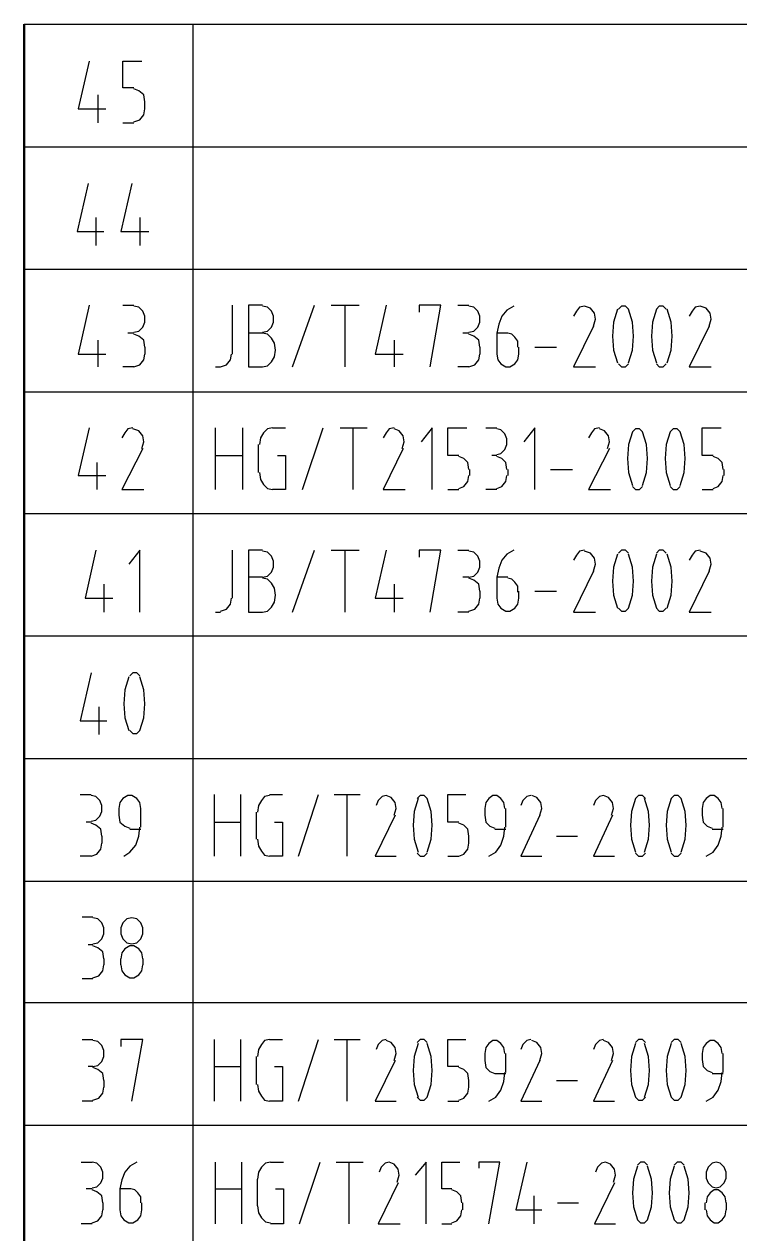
# Model space of a CAD drawing. Header units: millimetres. Extents: x -830 to 4759, y -3917 to 4295.
# Drawn here: x 2959 to 3427, y -495 to 297 of the extents above; entities that cross this region are included whole.
import ezdxf

# ---------------------------------------------------------------- set-up
doc = ezdxf.new("R2010")
doc.units = ezdxf.units.MM
doc.layers.add('1', color=7, linetype='Continuous')

msp = doc.modelspace()

# ---------------------------------------------------------------- linework, layer by layer
at = {"layer": '1', "color": 0, "lineweight": 25}
for points in [[(2959.08, 296.5), (4758.8, 296.5)], [(3069.2, 296.5), (3069.2, 216.36)], [(3001.44, 272.39), (2994.27, 241.12), (3012.52, 241.12)], [(3030.76, 254.8), (3023.59, 254.8), (3023.59, 272.39), (3035.97, 272.39)], [(3037.93, 245.68), (3037.28, 250.24), (3034.02, 252.85), (3030.76, 254.15)], [(3007.3, 250.24), (3007.3, 231.99)], [(3037.93, 241.12), (3037.93, 245.68)], [(3030.76, 232.65), (3034.67, 233.95), (3037.28, 237.21), (3037.93, 241.12)], [(3023.59, 231.99), (3030.76, 231.99)], [(2959.08, 216.36), (4758.8, 216.36)], [(2959.08, 216.36), (4758.8, 216.36)], [(3069.2, 216.36), (3069.2, 136.21)], [(3000.79, 192.25), (2993.62, 160.97), (3011.21, 160.97)], [(3029.46, 192.25), (3022.29, 160.97), (3040.53, 160.97)], [(3006, 170.09), (3006, 151.85)], [(3034.67, 170.09), (3034.67, 151.85)], [(2959.08, 136.21), (4758.8, 136.21)], [(2959.08, 136.21), (4758.8, 136.21)], [(3069.2, 136.21), (3069.2, 56.06)], [(3001.44, 112.75), (2994.27, 80.82), (3012.52, 80.82)], [(3023.59, 112.75), (3030.76, 112.75)], [(3030.76, 95.16), (3034.02, 95.81), (3036.62, 98.42), (3037.93, 101.67), (3037.93, 105.58), (3036.62, 108.84), (3034.02, 111.45), (3030.76, 112.1)], [(3095.27, 80.82), (3095.27, 112.75)], [(3114.82, 112.75), (3105.69, 112.75), (3105.69, 72.35)], [(3114.82, 95.16), (3118.07, 95.81), (3120.68, 98.42), (3121.98, 101.67), (3121.98, 105.58), (3120.68, 108.84), (3118.07, 111.45), (3114.82, 112.1)], [(3134.36, 72.35), (3148.7, 112.75)], [(3159.78, 112.75), (3178.02, 112.75)], [(3168.9, 72.35), (3168.9, 112.75)], [(3195.61, 112.75), (3188.45, 80.82), (3206.69, 80.82)], [(3224.29, 72.35), (3231.45, 112.75), (3217.12, 112.75), (3217.12, 108.19)], [(3242.53, 112.75), (3249.7, 112.75)], [(3249.7, 95.16), (3252.96, 95.81), (3255.56, 98.42), (3256.87, 101.67), (3256.87, 105.58), (3255.56, 108.84), (3252.96, 111.45), (3249.7, 112.1)], [(3279.02, 112.1), (3274.46, 109.49), (3271.2, 105.58), (3269.25, 100.37), (3267.94, 94.51)], [(3331.15, 99.07), (3332.45, 103.63), (3331.8, 107.54), (3329.19, 110.8), (3325.28, 112.1), (3322.03, 111.45), (3320.07, 108.84), (3318.12, 105.58)], [(3353.95, 74.96), (3356.56, 83.43), (3357.21, 92.55), (3356.56, 101.67), (3353.95, 110.15), (3352, 112.1), (3349.39, 112.1), (3347.44, 110.15)], [(3378.71, 110.15), (3376.76, 112.1), (3374.15, 112.1), (3372.2, 110.15), (3369.59, 101.67), (3368.94, 92.55), (3369.59, 83.43), (3372.2, 74.96)], [(3406.73, 99.07), (3408.04, 103.63), (3407.38, 107.54), (3404.78, 110.8), (3400.87, 112.1), (3397.61, 111.45), (3395.66, 108.84), (3393.7, 105.58)], [(3346.79, 110.15), (3344.18, 101.67), (3343.53, 92.55), (3344.18, 83.43), (3346.79, 74.96)], [(3379.37, 74.96), (3381.97, 83.43), (3382.62, 92.55), (3381.97, 101.67), (3379.37, 110.15)], [(3331.15, 99.07), (3318.12, 72.35), (3332.45, 72.35)], [(3406.73, 99.07), (3393.7, 72.35), (3408.04, 72.35)], [(3007.3, 89.95), (3007.3, 72.35)], [(3030.76, 94.51), (3026.85, 94.51)], [(3037.93, 85.38), (3037.28, 89.95), (3034.02, 92.55), (3030.76, 93.86)], [(3114.82, 94.51), (3105.69, 94.51)], [(3114.82, 72.35), (3118.07, 73), (3120.68, 75.61), (3122.64, 78.87), (3123.29, 83.43), (3122.64, 87.99), (3120.68, 91.25), (3118.07, 93.86), (3114.82, 94.51)], [(3200.83, 89.95), (3200.83, 72.35)], [(3249.7, 94.51), (3245.79, 94.51)], [(3256.87, 85.38), (3256.21, 89.95), (3252.96, 92.55), (3249.7, 93.86)], [(3267.94, 94.51), (3267.94, 80.82)], [(3275.11, 94.51), (3267.94, 94.51)], [(3281.63, 85.38), (3281.63, 89.29), (3279.67, 91.9), (3277.72, 93.86), (3275.11, 94.51)], [(3030.76, 72.35), (3034.67, 73.66), (3037.28, 76.91), (3037.93, 80.82)], [(3037.93, 85.38), (3037.93, 80.82)], [(3087.45, 72.35), (3091.36, 73.66), (3093.97, 76.91), (3094.62, 80.82)], [(3249.7, 72.35), (3253.61, 73.66), (3256.21, 76.91), (3256.87, 80.82)], [(3256.87, 85.38), (3256.87, 80.82)], [(3267.94, 80.82), (3268.59, 76.91), (3270.55, 74.31), (3273.81, 72.35), (3276.41, 72.35), (3279.67, 74.31), (3281.63, 76.91), (3282.28, 80.82)], [(3282.28, 80.82), (3282.28, 85.38)], [(3292.7, 85.38), (3307.04, 85.38)], [(3030.76, 72.35), (3023.59, 72.35)], [(3084.19, 72.35), (3087.45, 72.35)], [(3105.69, 72.35), (3114.82, 72.35)], [(3249.7, 72.35), (3242.53, 72.35)], [(3347.44, 74.31), (3349.39, 72.35), (3352, 72.35), (3353.95, 74.31)], [(3372.2, 74.31), (3374.15, 72.35), (3376.76, 72.35), (3378.71, 74.31)], [(2959.08, 56.06), (4758.8, 56.06)], [(2959.08, 56.06), (4758.8, 56.06)], [(3069.2, 56.06), (3069.2, -23.43)], [(3001.44, 32.61), (2994.27, 1.33), (3012.52, 1.33)], [(3030.11, 32.61), (3026.85, 31.95), (3024.9, 29.35), (3022.94, 26.09)], [(3035.97, 18.92), (3037.28, 23.48), (3036.62, 27.39), (3034.02, 30.65), (3030.11, 31.95)], [(3084.19, -7.79), (3084.19, 32.61)], [(3101.78, 32.61), (3101.78, -7.79)], [(3121.33, 32.61), (3118.07, 31.95), (3115.47, 29.35), (3113.51, 26.09), (3112.86, 21.53)], [(3121.33, 32.61), (3129.8, 32.61)], [(3140.88, -7.79), (3154.56, 32.61)], [(3165.64, 32.61), (3183.23, 32.61)], [(3174.11, -7.79), (3174.11, 32.61)], [(3200.83, 32.61), (3197.57, 31.95), (3195.61, 29.35), (3193.66, 26.09)], [(3206.04, 18.92), (3207.34, 23.48), (3206.69, 27.39), (3204.09, 30.65), (3200.83, 31.95)], [(3225.59, -7.79), (3225.59, 32.61), (3218.42, 23.48)], [(3243.18, 14.36), (3236.01, 14.36), (3236.01, 32.61), (3248.39, 32.61)], [(3260.77, 32.61), (3267.94, 32.61)], [(3267.94, 15.01), (3270.55, 15.66), (3273.16, 18.27), (3274.46, 21.53), (3274.46, 25.44), (3273.16, 28.7), (3270.55, 31.3), (3267.94, 31.95)], [(3292.7, -7.79), (3292.7, 32.61), (3285.54, 23.48)], [(3335.06, 32.61), (3331.8, 31.95), (3329.84, 29.35), (3327.89, 26.09)], [(3340.27, 18.92), (3341.57, 23.48), (3340.92, 27.39), (3338.32, 30.65), (3335.06, 31.95)], [(3363.08, -5.19), (3365.68, 3.28), (3366.33, 12.41), (3365.68, 21.53), (3363.08, 30), (3361.12, 31.95), (3358.51, 31.95), (3356.56, 30), (3353.95, 21.53), (3353.3, 12.41), (3353.95, 3.28), (3356.56, -5.19)], [(3387.84, -5.19), (3390.44, 3.28), (3391.09, 12.41), (3390.44, 21.53), (3387.84, 30), (3385.88, 31.95), (3383.28, 31.95), (3381.32, 30), (3378.71, 21.53), (3378.06, 12.41), (3378.71, 3.28), (3381.32, -5.19)], [(3409.34, 14.36), (3402.17, 14.36), (3402.17, 32.61), (3414.55, 32.61)], [(3036.62, 18.92), (3022.94, -7.79), (3037.28, -7.79)], [(3112.21, 3.28), (3112.21, 21.53)], [(3206.69, 18.92), (3193.66, -7.79), (3208, -7.79)], [(3341.57, 18.92), (3327.89, -7.79), (3342.22, -7.79)], [(3006.65, 9.8), (3006.65, -7.79)], [(3084.19, 14.36), (3101.78, 14.36)], [(3124.59, 14.36), (3129.8, 14.36), (3129.8, -7.79), (3121.33, -7.79)], [(3249.7, 5.24), (3249.05, 9.8), (3246.44, 12.41), (3243.18, 13.71)], [(3267.94, 14.36), (3264.68, 14.36)], [(3274.46, 5.24), (3273.81, 9.8), (3271.2, 12.41), (3267.94, 13.71)], [(3415.86, 5.24), (3415.2, 9.8), (3412.6, 12.41), (3409.34, 13.71)], [(3112.86, 3.28), (3113.51, -1.28), (3115.47, -4.54), (3118.07, -7.14), (3121.33, -7.79)], [(3243.18, -7.14), (3246.44, -5.84), (3249.05, -2.58), (3249.7, 1.33)], [(3250.35, 1.33), (3250.35, 5.24)], [(3267.94, -7.14), (3271.2, -5.84), (3273.81, -2.58), (3274.46, 1.33)], [(3275.11, 5.24), (3275.11, 1.33)], [(3303.13, 5.24), (3317.46, 5.24)], [(3409.34, -7.14), (3412.6, -5.84), (3415.2, -2.58), (3415.86, 1.33)], [(3416.51, 1.33), (3416.51, 5.24)], [(3236.01, -7.79), (3243.18, -7.79)], [(3267.94, -7.79), (3260.77, -7.79)], [(3356.56, -5.84), (3358.51, -7.79), (3361.12, -7.79), (3363.08, -5.84)], [(3381.32, -5.84), (3383.28, -7.79), (3385.88, -7.79), (3387.84, -5.84)], [(3402.17, -7.79), (3409.34, -7.79)], [(2959.08, -23.43), (4758.8, -23.43)], [(2959.08, -23.43), (4758.8, -23.43)], [(3069.2, -23.43), (3069.2, -103.58)], [(3006, -47.54), (2998.83, -78.82), (3017.08, -78.82)], [(3034.67, -87.94), (3034.67, -47.54), (3027.5, -56.66)], [(3095.27, -78.82), (3095.27, -47.54)], [(3114.82, -47.54), (3105.69, -47.54), (3105.69, -87.94)], [(3114.82, -65.13), (3118.07, -64.48), (3120.68, -61.88), (3121.98, -58.62), (3121.98, -54.71), (3120.68, -51.45), (3118.07, -48.84), (3114.82, -48.19)], [(3134.36, -87.94), (3148.7, -47.54)], [(3159.78, -47.54), (3178.02, -47.54)], [(3168.9, -87.94), (3168.9, -47.54)], [(3195.61, -47.54), (3188.45, -78.82), (3206.69, -78.82)], [(3224.29, -87.94), (3231.45, -47.54), (3217.12, -47.54), (3217.12, -52.1)], [(3242.53, -47.54), (3249.7, -47.54)], [(3249.7, -65.13), (3252.96, -64.48), (3255.56, -61.88), (3256.87, -58.62), (3256.87, -54.71), (3255.56, -51.45), (3252.96, -48.84), (3249.7, -48.19)], [(3279.02, -47.54), (3274.46, -50.15), (3271.2, -54.06), (3269.25, -59.27), (3267.94, -65.13)], [(3325.28, -47.54), (3322.03, -48.19), (3320.07, -50.8), (3318.12, -54.06)], [(3331.15, -61.23), (3332.45, -56.66), (3331.8, -52.75), (3329.19, -49.5), (3325.28, -48.19)], [(3346.79, -50.15), (3344.18, -58.62), (3343.53, -67.74), (3344.18, -76.86), (3346.79, -85.33)], [(3353.95, -49.5), (3352, -47.54), (3349.39, -47.54), (3347.44, -49.5)], [(3347.44, -85.33), (3349.39, -87.29), (3352, -87.29), (3353.95, -85.33), (3356.56, -76.86), (3357.21, -67.74), (3356.56, -58.62), (3353.95, -50.15)], [(3372.2, -50.15), (3369.59, -58.62), (3368.94, -67.74), (3369.59, -76.86), (3372.2, -85.33)], [(3378.71, -49.5), (3376.76, -47.54), (3374.15, -47.54), (3372.2, -49.5)], [(3379.37, -85.33), (3381.97, -76.86), (3382.62, -67.74), (3381.97, -58.62), (3379.37, -50.15)], [(3400.87, -47.54), (3397.61, -48.19), (3395.66, -50.8), (3393.7, -54.06)], [(3406.73, -61.23), (3408.04, -56.66), (3407.38, -52.75), (3404.78, -49.5), (3400.87, -48.19)], [(3331.15, -61.23), (3318.12, -87.94), (3332.45, -87.94)], [(3406.73, -61.23), (3393.7, -87.94), (3408.04, -87.94)], [(3011.21, -69.7), (3011.21, -87.94)], [(3114.82, -65.13), (3105.69, -65.13)], [(3114.82, -87.94), (3118.07, -87.29), (3120.68, -84.68), (3122.64, -81.42), (3123.29, -76.86), (3122.64, -72.3), (3120.68, -69.04), (3118.07, -66.44), (3114.82, -65.79)], [(3200.83, -69.7), (3200.83, -87.94)], [(3249.7, -65.13), (3245.79, -65.13)], [(3256.87, -74.26), (3256.21, -69.7), (3252.96, -67.09), (3249.7, -65.79)], [(3267.94, -65.13), (3267.94, -78.82)], [(3275.11, -65.13), (3267.94, -65.13)], [(3281.63, -74.91), (3281.63, -71), (3279.67, -68.39), (3277.72, -66.44), (3275.11, -65.79)], [(3087.45, -87.29), (3091.36, -85.99), (3093.97, -82.73), (3094.62, -78.82)], [(3249.7, -87.29), (3253.61, -85.99), (3256.21, -82.73), (3256.87, -78.82)], [(3256.87, -74.26), (3256.87, -78.82)], [(3267.94, -78.82), (3268.59, -82.73), (3270.55, -85.33), (3273.81, -87.29), (3276.41, -87.29), (3279.67, -85.33), (3281.63, -82.73), (3282.28, -78.82)], [(3282.28, -78.82), (3282.28, -74.26)], [(3292.7, -74.26), (3307.04, -74.26)], [(3372.2, -85.33), (3374.15, -87.29), (3376.76, -87.29), (3378.71, -85.33)], [(3084.19, -87.94), (3087.45, -87.94)], [(3105.69, -87.94), (3114.82, -87.94)], [(3249.7, -87.94), (3242.53, -87.94)], [(2959.08, -103.58), (4758.8, -103.58)], [(2959.08, -103.58), (4758.8, -103.58)], [(3069.2, -103.58), (3069.2, -183.73)], [(3002.74, -127.69), (2995.57, -158.97), (3013.17, -158.97)], [(3027.5, -130.29), (3024.9, -138.77), (3024.24, -147.89), (3024.9, -157.01), (3027.5, -165.48)], [(3034.67, -129.64), (3032.71, -127.69), (3030.11, -127.69), (3028.15, -129.64)], [(3028.15, -165.48), (3030.11, -167.44), (3032.71, -167.44), (3034.67, -165.48), (3037.28, -157.01), (3037.93, -147.89), (3037.28, -138.77), (3034.67, -130.29)], [(3007.95, -149.84), (3007.95, -168.09)], [(2959.08, -183.73), (4758.8, -183.73)], [(2959.08, -183.73), (4758.8, -183.73)], [(3069.2, -183.73), (3069.2, -263.87)], [(2995.57, -207.18), (3002.74, -207.18)], [(3002.74, -224.78), (3006, -224.13), (3008.61, -221.52), (3009.91, -218.26), (3009.91, -214.35), (3008.61, -211.09), (3006, -208.49), (3002.74, -207.84)], [(3035.32, -216.31), (3034.67, -212.4), (3032.71, -209.79), (3029.46, -207.84), (3026.85, -207.84), (3023.59, -209.79), (3021.64, -212.4), (3020.99, -216.31)], [(3083.54, -247.58), (3083.54, -207.18)], [(3100.48, -207.18), (3100.48, -247.58)], [(3119.38, -207.84), (3116.12, -208.49), (3114.16, -211.09), (3112.21, -214.35), (3111.56, -218.91)], [(3119.38, -207.18), (3127.85, -207.18)], [(3138.27, -247.58), (3151.31, -207.18)], [(3161.73, -207.18), (3178.67, -207.18)], [(3170.2, -247.58), (3170.2, -207.18)], [(3200.83, -220.87), (3202.13, -216.31), (3201.48, -212.4), (3198.87, -209.14), (3195.61, -207.84), (3193.01, -208.49), (3190.4, -211.09), (3189.1, -214.35)], [(3216.47, -209.79), (3213.86, -218.26), (3213.21, -227.38), (3213.86, -236.51), (3216.47, -244.98)], [(3222.33, -244.98), (3224.94, -236.51), (3225.59, -227.38), (3224.94, -218.26), (3222.33, -209.79), (3220.38, -207.84), (3217.77, -207.84), (3215.81, -209.79)], [(3243.18, -225.43), (3236.01, -225.43), (3236.01, -207.18), (3247.74, -207.18)], [(3273.16, -216.31), (3272.5, -212.4), (3270.55, -209.79), (3267.94, -207.84), (3265.34, -207.84), (3262.73, -209.79), (3260.77, -212.4), (3260.12, -216.31)], [(3290.1, -207.84), (3287.49, -208.49), (3284.88, -211.09), (3283.58, -214.35)], [(3295.96, -220.87), (3297.26, -216.31), (3296.61, -212.4), (3294.01, -209.14), (3290.75, -207.84)], [(3342.88, -220.87), (3344.18, -216.31), (3343.53, -212.4), (3340.92, -209.14), (3337.66, -207.84), (3335.06, -208.49), (3332.45, -211.09), (3331.15, -214.35)], [(3365.03, -209.79), (3363.08, -207.84), (3360.47, -207.84), (3358.51, -209.79), (3355.91, -218.26), (3355.26, -227.38), (3355.91, -236.51), (3358.51, -244.98)], [(3364.38, -244.98), (3366.99, -236.51), (3367.64, -227.38), (3366.99, -218.26), (3364.38, -209.79)], [(3388.49, -244.98), (3391.09, -236.51), (3391.75, -227.38), (3391.09, -218.26), (3388.49, -209.79), (3386.53, -207.84), (3383.93, -207.84), (3381.97, -209.79), (3379.37, -218.26), (3378.71, -227.38), (3379.37, -236.51), (3381.97, -244.98)], [(3415.2, -216.31), (3414.55, -212.4), (3412.6, -209.79), (3409.99, -207.84), (3407.38, -207.84), (3404.78, -209.79), (3402.82, -212.4), (3402.17, -216.31)], [(3020.99, -216.31), (3020.99, -220.87)], [(3020.99, -220.87), (3021.64, -225.43), (3024.9, -228.03), (3028.15, -229.34)], [(3035.32, -228.69), (3035.32, -216.31)], [(3110.91, -236.51), (3110.91, -218.91)], [(3201.48, -220.87), (3188.45, -247.58), (3202.13, -247.58)], [(3260.12, -216.31), (3260.12, -220.87)], [(3260.12, -220.87), (3260.77, -225.43), (3263.38, -228.03), (3266.64, -229.34)], [(3273.81, -228.69), (3273.81, -216.31)], [(3295.96, -220.87), (3283.58, -247.58), (3297.26, -247.58)], [(3343.53, -220.87), (3331.15, -247.58), (3344.83, -247.58)], [(3402.17, -216.31), (3402.17, -220.87)], [(3402.17, -220.87), (3402.82, -225.43), (3405.43, -228.03), (3408.69, -229.34)], [(3415.86, -228.69), (3415.86, -216.31)], [(3002.74, -225.43), (2999.48, -225.43)], [(3009.91, -234.55), (3009.26, -229.99), (3006, -227.38), (3002.74, -226.08)], [(3024.24, -247.58), (3028.15, -244.98), (3032.06, -240.42), (3034.02, -234.55), (3034.67, -228.69)], [(3083.54, -225.43), (3100.48, -225.43)], [(3122.64, -225.43), (3127.85, -225.43), (3127.85, -247.58), (3119.38, -247.58)], [(3249.7, -234.55), (3249.05, -229.99), (3246.44, -227.38), (3243.18, -226.08)], [(3262.73, -247.58), (3267.29, -244.98), (3270.55, -240.42), (3272.5, -234.55), (3273.16, -228.69)], [(3404.78, -247.58), (3409.34, -244.98), (3412.6, -240.42), (3414.55, -234.55), (3415.2, -228.69)], [(3009.91, -234.55), (3009.91, -239.11)], [(3028.15, -229.99), (3035.32, -229.99)], [(3111.56, -236.51), (3112.21, -241.07), (3114.16, -244.32), (3116.12, -246.93), (3119.38, -247.58)], [(3249.7, -239.11), (3249.7, -234.55)], [(3266.64, -229.99), (3273.81, -229.99)], [(3307.04, -234.55), (3320.72, -234.55)], [(3408.69, -229.99), (3415.86, -229.99)], [(3002.74, -247.58), (3006.65, -246.28), (3009.26, -243.02), (3009.91, -239.11)], [(3243.18, -247.58), (3246.44, -246.28), (3249.05, -243.02), (3249.7, -239.11)], [(3002.74, -247.58), (2995.57, -247.58)], [(3215.81, -245.63), (3217.77, -247.58), (3220.38, -247.58), (3222.33, -245.63)], [(3236.01, -247.58), (3243.18, -247.58)], [(3358.51, -245.63), (3360.47, -247.58), (3363.08, -247.58), (3365.03, -245.63)], [(3381.97, -245.63), (3383.93, -247.58), (3386.53, -247.58), (3388.49, -245.63)], [(2959.08, -263.87), (4758.8, -263.87)], [(2959.08, -263.87), (4758.8, -263.87)], [(3069.2, -263.87), (3069.2, -343.37)], [(2996.88, -287.33), (3004.04, -287.33)], [(3004.04, -304.92), (3007.3, -304.27), (3009.91, -301.67), (3011.21, -298.41), (3011.21, -294.5), (3009.91, -291.24), (3007.3, -288.63), (3004.04, -287.98)], [(3029.46, -287.98), (3026.2, -288.63), (3023.59, -291.24), (3022.29, -294.5), (3022.29, -298.41), (3023.59, -301.67), (3026.2, -304.27), (3029.46, -304.92), (3032.71, -304.27), (3035.32, -301.67), (3036.62, -298.41), (3036.62, -294.5), (3035.32, -291.24), (3032.71, -288.63), (3029.46, -287.98)], [(3004.04, -305.58), (3000.79, -305.58)], [(3011.21, -314.7), (3010.56, -310.14), (3007.3, -307.53), (3004.04, -306.23)], [(3036.62, -314.7), (3035.97, -310.79), (3034.02, -308.18), (3030.76, -306.23), (3028.15, -306.23), (3024.9, -308.18), (3022.94, -310.79), (3022.29, -314.7)], [(3011.21, -314.7), (3011.21, -318.61)], [(3022.29, -318.61), (3022.29, -314.7)], [(3036.62, -314.7), (3036.62, -318.61)], [(3004.04, -327.08), (3007.95, -325.77), (3010.56, -322.52), (3011.21, -318.61)], [(3022.29, -318.61), (3022.94, -322.52), (3024.9, -325.12), (3028.15, -327.08), (3030.76, -327.08), (3034.02, -325.12), (3035.97, -322.52), (3036.62, -318.61)], [(3004.04, -327.73), (2996.88, -327.73)], [(2959.08, -343.37), (4758.8, -343.37)], [(2959.08, -343.37), (4758.8, -343.37)], [(3069.2, -343.37), (3069.2, -423.51)], [(2996.88, -367.48), (3004.04, -367.48)], [(3004.04, -385.07), (3007.3, -384.42), (3009.91, -381.81), (3011.21, -378.55), (3011.21, -374.64), (3009.91, -371.39), (3007.3, -368.78), (3004.04, -368.13)], [(3029.46, -407.88), (3036.62, -367.48), (3022.29, -367.48), (3022.29, -372.04)], [(3083.54, -407.88), (3083.54, -367.48)], [(3100.48, -367.48), (3100.48, -407.88)], [(3119.38, -367.48), (3116.12, -368.13), (3114.16, -370.74), (3112.21, -373.99), (3111.56, -378.55)], [(3119.38, -367.48), (3127.85, -367.48)], [(3138.27, -407.88), (3151.31, -367.48)], [(3161.73, -367.48), (3178.67, -367.48)], [(3170.2, -407.88), (3170.2, -367.48)], [(3195.61, -367.48), (3193.01, -368.13), (3190.4, -370.74), (3189.1, -373.99)], [(3200.83, -381.16), (3202.13, -376.6), (3201.48, -372.69), (3198.87, -369.43), (3195.61, -368.13)], [(3216.47, -370.08), (3213.86, -378.55), (3213.21, -387.68), (3213.86, -396.8), (3216.47, -405.27)], [(3222.33, -369.43), (3220.38, -367.48), (3217.77, -367.48), (3215.81, -369.43)], [(3215.81, -405.27), (3217.77, -407.22), (3220.38, -407.22), (3222.33, -405.27), (3224.94, -396.8), (3225.59, -387.68), (3224.94, -378.55), (3222.33, -370.08)], [(3243.18, -385.07), (3236.01, -385.07), (3236.01, -367.48), (3247.74, -367.48)], [(3273.16, -376.6), (3272.5, -372.69), (3270.55, -370.08), (3267.94, -368.13), (3265.34, -368.13), (3262.73, -370.08), (3260.77, -372.69), (3260.12, -376.6)], [(3290.1, -367.48), (3287.49, -368.13), (3284.88, -370.74), (3283.58, -373.99)], [(3295.96, -381.16), (3297.26, -376.6), (3296.61, -372.69), (3294.01, -369.43), (3290.75, -368.13)], [(3337.66, -367.48), (3335.06, -368.13), (3332.45, -370.74), (3331.15, -373.99)], [(3342.88, -381.16), (3344.18, -376.6), (3343.53, -372.69), (3340.92, -369.43), (3337.66, -368.13)], [(3358.51, -370.08), (3355.91, -378.55), (3355.26, -387.68), (3355.91, -396.8), (3358.51, -405.27)], [(3365.03, -369.43), (3363.08, -367.48), (3360.47, -367.48), (3358.51, -369.43)], [(3364.38, -405.27), (3366.99, -396.8), (3367.64, -387.68), (3366.99, -378.55), (3364.38, -370.08)], [(3381.97, -370.08), (3379.37, -378.55), (3378.71, -387.68), (3379.37, -396.8), (3381.97, -405.27)], [(3388.49, -369.43), (3386.53, -367.48), (3383.93, -367.48), (3381.97, -369.43)], [(3381.97, -405.27), (3383.93, -407.22), (3386.53, -407.22), (3388.49, -405.27), (3391.09, -396.8), (3391.75, -387.68), (3391.09, -378.55), (3388.49, -370.08)], [(3415.2, -376.6), (3414.55, -372.69), (3412.6, -370.08), (3409.99, -368.13), (3407.38, -368.13), (3404.78, -370.08), (3402.82, -372.69), (3402.17, -376.6)], [(3110.91, -396.8), (3110.91, -378.55)], [(3260.12, -376.6), (3260.12, -381.16)], [(3273.81, -388.98), (3273.81, -376.6)], [(3402.17, -376.6), (3402.17, -380.51)], [(3415.86, -388.98), (3415.86, -376.6)], [(3004.04, -385.07), (3000.79, -385.07)], [(3011.21, -394.19), (3010.56, -389.63), (3007.3, -387.03), (3004.04, -385.72)], [(3083.54, -385.07), (3100.48, -385.07)], [(3122.64, -385.07), (3127.85, -385.07), (3127.85, -407.88), (3119.38, -407.88)], [(3201.48, -381.16), (3188.45, -407.88), (3202.13, -407.88)], [(3249.7, -394.19), (3249.05, -389.63), (3246.44, -387.03), (3243.18, -385.72)], [(3260.12, -381.16), (3260.77, -385.72), (3263.38, -388.33), (3266.64, -389.63)], [(3295.96, -381.16), (3283.58, -407.88), (3297.26, -407.88)], [(3343.53, -381.16), (3331.15, -407.88), (3344.83, -407.88)], [(3402.17, -380.51), (3402.82, -385.07), (3405.43, -387.68), (3408.69, -388.98)], [(3011.21, -394.19), (3011.21, -398.75)], [(3249.7, -398.75), (3249.7, -394.19)], [(3262.73, -407.88), (3267.29, -405.27), (3270.55, -400.71), (3272.5, -394.84), (3273.16, -388.98)], [(3266.64, -389.63), (3273.81, -389.63)], [(3307.04, -394.19), (3320.72, -394.19)], [(3404.78, -407.88), (3409.34, -405.27), (3412.6, -400.71), (3414.55, -394.84), (3415.2, -388.98)], [(3408.69, -389.63), (3415.86, -389.63)], [(3004.04, -407.22), (3007.95, -405.92), (3010.56, -402.66), (3011.21, -398.75)], [(3111.56, -396.8), (3112.21, -401.36), (3114.16, -404.62), (3116.12, -407.22), (3119.38, -407.88)], [(3243.18, -407.22), (3246.44, -405.92), (3249.05, -402.66), (3249.7, -398.75)], [(3004.04, -407.88), (2996.88, -407.88)], [(3236.01, -407.88), (3243.18, -407.88)], [(3358.51, -405.27), (3360.47, -407.22), (3363.08, -407.22), (3365.03, -405.27)], [(2959.08, -423.51), (4758.8, -423.51)], [(2959.08, -423.51), (4758.8, -423.51)], [(3069.2, -423.51), (3069.2, -503.66)], [(2996.23, -447.62), (3003.39, -447.62)], [(3003.39, -464.57), (3006.65, -463.91), (3009.26, -461.31), (3010.56, -458.05), (3010.56, -454.14), (3009.26, -450.88), (3006.65, -448.28), (3003.39, -447.62)], [(3032.71, -447.62), (3028.15, -450.23), (3024.9, -454.14), (3022.94, -459.35), (3021.64, -465.22)], [(3084.19, -488.02), (3084.19, -447.62)], [(3101.13, -447.62), (3101.13, -488.02)], [(3120.03, -447.62), (3116.77, -448.28), (3114.16, -450.88), (3112.21, -454.14), (3111.56, -458.7)], [(3120.03, -447.62), (3128.5, -447.62)], [(3138.93, -488.02), (3152.61, -447.62)], [(3163.03, -447.62), (3180.63, -447.62)], [(3171.51, -488.02), (3171.51, -447.62)], [(3202.78, -460.66), (3204.09, -456.09), (3203.43, -452.19), (3200.83, -448.93), (3197.57, -447.62), (3194.96, -448.28), (3192.36, -450.88), (3191.05, -454.14)], [(3221.68, -488.02), (3221.68, -447.62), (3214.51, -456.09)], [(3238.62, -465.22), (3232.1, -465.22), (3232.1, -447.62), (3243.83, -447.62)], [(3262.73, -488.02), (3269.9, -447.62), (3256.21, -447.62), (3256.21, -451.53)], [(3287.49, -447.62), (3280.32, -478.9), (3297.26, -478.9)], [(3344.18, -460.66), (3345.48, -456.09), (3344.83, -452.19), (3342.22, -448.93), (3338.97, -447.62), (3336.36, -448.28), (3333.75, -450.88), (3332.45, -454.14)], [(3359.82, -450.23), (3357.21, -458.7), (3356.56, -467.82), (3357.21, -476.95), (3359.82, -485.42)], [(3366.33, -449.58), (3364.38, -447.62), (3361.77, -447.62), (3359.82, -449.58)], [(3359.82, -485.42), (3361.77, -487.37), (3364.38, -487.37), (3366.33, -485.42), (3368.94, -476.95), (3369.59, -467.82), (3368.94, -458.7), (3366.33, -450.23)], [(3383.93, -450.23), (3381.32, -458.7), (3380.67, -467.82), (3381.32, -476.95), (3383.93, -485.42)], [(3390.44, -449.58), (3388.49, -447.62), (3385.88, -447.62), (3383.93, -449.58)], [(3383.93, -485.42), (3385.88, -487.37), (3388.49, -487.37), (3390.44, -485.42), (3393.05, -476.95), (3393.7, -467.82), (3393.05, -458.7), (3390.44, -450.23)], [(3411.29, -447.62), (3408.69, -448.28), (3406.08, -450.88), (3404.78, -454.14), (3404.78, -458.05), (3406.08, -461.31), (3408.69, -463.91), (3411.29, -464.57), (3413.9, -463.91), (3416.51, -461.31), (3417.81, -458.05), (3417.81, -454.14), (3416.51, -450.88), (3413.9, -448.28), (3411.29, -447.62)], [(3111.56, -476.29), (3111.56, -458.7)], [(3003.39, -465.22), (2999.48, -465.22)], [(3010.56, -474.34), (3009.91, -469.78), (3006.65, -467.17), (3003.39, -465.87)], [(3021.64, -465.22), (3021.64, -478.9)], [(3028.81, -465.22), (3021.64, -465.22)], [(3035.32, -474.34), (3035.32, -470.43), (3033.37, -467.82), (3031.41, -465.87), (3028.81, -465.22)], [(3084.19, -465.22), (3101.13, -465.22)], [(3123.29, -465.22), (3128.5, -465.22), (3128.5, -488.02), (3120.03, -488.02)], [(3203.43, -461.31), (3190.4, -488.02), (3204.74, -488.02)], [(3245.14, -474.34), (3244.48, -469.78), (3241.88, -467.17), (3238.62, -465.87)], [(3344.83, -461.31), (3331.8, -488.02), (3345.48, -488.02)], [(3417.81, -474.34), (3417.16, -470.43), (3415.2, -467.82), (3412.6, -465.87), (3409.99, -465.87), (3407.38, -467.82), (3405.43, -470.43), (3404.78, -474.34)], [(3010.56, -474.34), (3010.56, -478.9)], [(3035.97, -478.9), (3035.97, -474.34)], [(3245.79, -478.9), (3245.79, -474.34)], [(3292.05, -469.78), (3292.05, -488.02)], [(3307.69, -474.34), (3321.37, -474.34)], [(3404.13, -478.9), (3404.13, -474.34)], [(3417.81, -474.34), (3417.81, -478.9)], [(3003.39, -487.37), (3007.3, -486.07), (3009.91, -482.81), (3010.56, -478.9)], [(3021.64, -478.9), (3022.29, -482.81), (3024.24, -485.42), (3027.5, -487.37), (3030.11, -487.37), (3033.37, -485.42), (3035.32, -482.81), (3035.97, -478.9)], [(3111.56, -476.29), (3112.21, -480.86), (3114.16, -484.11), (3116.77, -486.72), (3120.03, -487.37)], [(3238.62, -487.37), (3241.88, -486.07), (3244.48, -482.81), (3245.14, -478.9)], [(3404.78, -478.9), (3405.43, -482.81), (3407.38, -485.42), (3409.99, -487.37), (3412.6, -487.37), (3415.2, -485.42), (3417.16, -482.81), (3417.81, -478.9)], [(3003.39, -488.02), (2996.23, -488.02)], [(3232.1, -488.02), (3238.62, -488.02)]]:
    msp.add_lwpolyline(points, dxfattribs=at)
at = {"layer": '1', "color": 0, "lineweight": 50}
for points in [[(2959.08, 296.5), (2959.08, 216.36)], [(2959.08, 216.36), (2959.08, 136.21)], [(2959.08, 136.21), (2959.08, 56.06)], [(2959.08, 56.06), (2959.08, -23.43)], [(2959.08, -23.43), (2959.08, -103.58)], [(2959.08, -103.58), (2959.08, -183.73)], [(2959.08, -183.73), (2959.08, -263.87)], [(2959.08, -263.87), (2959.08, -343.37)], [(2959.08, -343.37), (2959.08, -423.51)], [(2959.08, -423.51), (2959.08, -503.66)]]:
    msp.add_lwpolyline(points, dxfattribs=at)

doc.saveas('drawing.dxf')
